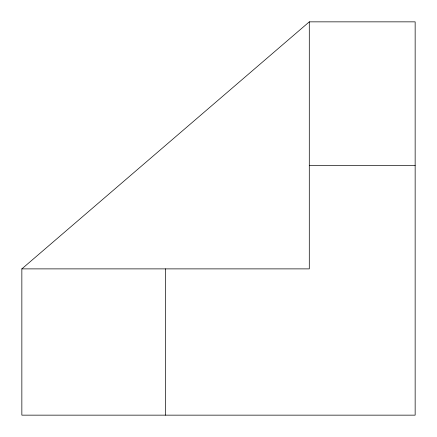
<?xml version="1.0" encoding="UTF-8"?>
<svg xmlns="http://www.w3.org/2000/svg" width="437" height="437" viewBox="0 0 437 437"><rect width="100%" height="100%" fill="white"/><g stroke="black" fill="none" stroke-linecap="round" stroke-linejoin="round"><path stroke-width="0.66" d="M21.85 268.881L309.292 21.85L415.15 21.85L415.15 415.15L21.85 415.15L21.85 268.881L309.292 268.881L309.292 21.85M309.292 165.574L415.15 165.574M165.574 268.881L165.574 415.15"/></g></svg>
